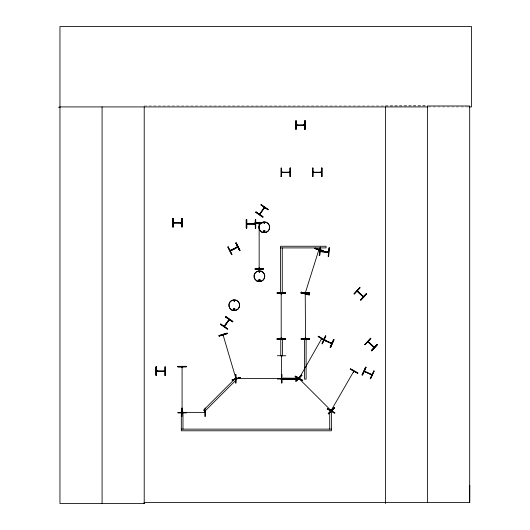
<?xml version="1.0" encoding="UTF-8"?>
<svg xmlns="http://www.w3.org/2000/svg" width="530" height="530" viewBox="0 0 530 530"><rect width="100%" height="100%" fill="white"/><g stroke="black" fill="none" stroke-linecap="round" stroke-linejoin="round"><path stroke-width="0.4" stroke-dasharray="2.65 1.99" d="M385.442 105.98L426.743 105.821M144.213 105.98L427.564 105.98M428.379 106.914L468.268 106.914"/><path stroke-width="0.79" d="M469.752 485.321L469.693 502.566L144.22 502.566L144.213 503.5L144.213 106.914M230.02 250.551L230.755 250.1L230.881 250.551M363.5 296.615L362.851 295.952L362.672 296.369M363.11 296.773L363.401 296.462M321.995 338.822L321.24 339.452L321.71 338.63M331.343 410.816L331.787 410.034M299.695 378.738C298.151 377.724 300.305 378.473 299.483 378.99L298.933 378.447L299.616 377.479M331.058 410.664L330.674 409.776L331.363 410.399M331.038 410.671L331.257 410.286M305.618 293.938L305.174 294.064L305.234 293.169M305.757 292.706L305.419 292.54M318.855 249.796L318.576 250.703L319.133 249.882M319.285 255.526L320.014 247.808L319.245 255.52L319.716 255.566L320.517 247.079M319.597 255.553L320.325 247.841M320.272 251.571L320.246 251.154L328.501 252.26M328.322 256.381L329.123 247.894M329.435 247.921L328.673 256.414L328.202 256.368L329.004 247.881L329.474 247.927M182.373 366.82L182.38 367.767L182.081 366.82M182.373 412.453C183.241 411.399 181.28 411.459 182.413 411.684M259.488 223.17L259.455 224.091M259.057 268.014L259.534 268.014M281.145 294.064L281.198 293.169M281.105 338.034L281.569 337.948L281.496 338.802M305.141 338.034C306.207 337.683 304.657 337.981 305.234 338.802M233.849 300.695C235.135 302.385 234.108 299.013 233.962 301.106M234.479 300.861L234.008 300.735L234.518 300.801M234.671 300.914L234.558 300.503M234.75 309.341L234.697 308.957M263.834 222.858C265.053 221.447 264.536 224.25 263.894 222.971M264.053 222.792L264.49 223.044L264.145 222.699M263.721 231.265C265.252 229.516 264.569 233.001 263.808 231.398M258.945 271.804C260.323 270.545 259.402 273.016 259.044 272.016M258.832 280.211C260.859 278.263 259.561 282.132 258.965 280.463M259.899 280.344L259.66 279.767M229.324 319.597L224.382 326.606L229.218 319.749M319.166 250.081L318.603 250.617L318.755 249.955M236.347 378.506L235.751 377.724L236.029 378.625M182.035 366.999L182.081 367.681L182.426 367.588M182.419 412.28L181.989 412.28M259.11 223.329L259.495 223.322M259.15 223.15L259.09 224.044L259.495 223.918M281.158 293.348L281.496 293.169M281.152 338.034L281.536 338.034M281.543 338.624L281.49 337.948M230.292 250.955L230.159 250.432M374.372 347.309C374.173 345.951 372.941 347.435 373.842 346.752M281.456 355.769L281.761 356.24L281.755 355.769M281.456 378.586L281.456 378.115L281.755 378.586M182.035 412.075L182.452 412.367M204.381 412.082L204.852 412.075M298.874 378.387L299.543 379.049M330.468 409.988L331.416 410.684M314.919 248.59L315.058 248.139L323.207 250.637L323.068 251.088L314.919 248.59L323.088 251.028M318.828 249.882L305.2 293.282L305.459 292.52M305.525 338.802L305.234 293.256L305.737 292.606M298.86 378.075L299.311 377.327L299.609 377.678M321.915 338.955L321.584 338.763M331.714 410.167L331.336 409.955M353.358 371.894L353.854 371.146M353.411 371.855L353.689 372.12L354.1 371.49M354.06 371.47L353.729 371.278M281.788 356.186L281.801 355.855M281.41 378.201L281.437 378.87M182.081 412.075L182.466 412.367L182.081 412.367L182.075 411.598M204.852 412.367L204.428 412.453L204.467 412.035M233.816 308.957C235.075 311.302 234.26 306.996 233.902 309.573M259.634 271.936L259.276 271.579L259.521 271.996M283.437 378.864L282.503 379.235M263.794 207.84L264.185 208.111L263.814 207.965M224.852 325.937L224.627 325.592L224.137 326.374M228.881 320.233L228.443 320.08L229.006 319.378M229.179 319.723L224.183 326.301L228.914 319.457M322.253 343.798L325.718 336.013M325.771 336.033L322.359 343.844L321.929 343.652L325.394 335.868L325.831 336.06M324.161 340.24L324.334 339.849M324.817 340.439L324.897 340.048L324.155 339.816M330.15 347.316L333.615 339.525L334.046 339.717L330.581 347.508L330.15 347.316L333.635 339.531M330.541 347.488L334.013 339.703M305.346 292.58L305.81 292.633L305.207 294.004M362.096 374.869L365.687 367.138M362.487 375.048L366.078 367.317L365.647 367.118L362.063 374.849L362.487 375.048L366.025 367.297M371.875 374.869L371.954 374.485M370.331 378.685L373.915 370.954L370.218 378.639L370.649 378.837L374.24 371.106L373.809 370.907M224.892 325.963L224.535 325.718M281.523 378.884L280.695 378.923L280.688 378.546M156.423 370.96L157.37 371.252L157.191 370.867M296.157 124.954L297.019 124.881L296.933 125.338M246.742 223.686L247.596 223.614L247.51 224.071M303.736 124.954L304.598 125.252M281.483 172.19L282.338 172.111L282.252 172.575M295.084 376.532L295.316 376.121L302.723 380.335L302.491 380.745L295.104 376.499M299.311 378.188L299.576 377.552M321.922 338.856L321.624 339.465M325.758 340.432L318.364 336.186L318.132 336.596L325.539 340.81L325.778 340.399M327.222 409.047L327.46 408.637L334.867 412.85L334.635 413.261L327.242 409.014M350.277 369.112L350.509 368.701L357.922 372.915L357.684 373.325L350.277 369.112L357.743 373.226M298.966 378.546L331.078 410.591L331.376 409.981M331.336 410.737L331.734 410.107M353.43 371.894L353.808 371.225L331.078 410.591M223.315 335.695L223.09 334.96L223.594 335.609M235.757 377.903L236.128 377.791M236.857 378.539L235.91 378.546L236.3 378.36M328.494 252.34L320.186 251.551M256.063 211.914L255.791 212.298L262.794 217.167L263.065 216.777L256.03 211.96M263.834 207.866L264.304 207.263M264.602 207.522L264.258 207.336L259.495 214.186L259.859 214.332M264.576 207.389L259.799 214.398M259.76 214.484L264.656 207.442M267.928 209.781L268.2 209.39L261.177 204.56L260.926 204.911L267.961 209.728M225.628 317.033L225.899 316.642L232.895 321.511L232.624 321.902L225.628 317.033L232.69 321.803M299.192 377.44L298.894 378.155M180.969 222.573L180.969 222.964M181.624 222.951L173.184 222.918M296.224 125.345L296.336 124.908M296.992 125.285L296.933 124.908M304.571 125.285L296.336 125.338M281.662 172.575L281.662 172.144M247.576 224.018L247.51 223.647M313.151 172.575C312.475 171.859 314.615 171.985 313.74 172.575M313.8 172.515L313.8 172.157M321.379 172.515L313.058 172.561M259.806 213.577C260.866 213.855 259.468 213.338 259.442 214.259M354.206 294.017L359.956 287.724M357.028 291.149C357.366 290.274 358.485 291.805 357.551 291.626M360.546 299.887L366.382 293.673M360.824 300.146L366.614 293.892L366.296 293.594L360.519 299.861L360.85 300.172L366.641 293.918M364.806 344.46L370.569 338.18L370.914 338.504M365.037 344.672L370.828 338.418L365.084 344.712L364.779 344.434M367.906 341.85L368.284 341.605M371.378 350.549L377.168 344.295L377.519 344.613L371.729 350.867L371.378 350.549L377.214 344.334M371.464 350.628L377.254 344.374M371.696 350.84L377.486 344.586M296.76 379.904L295.647 380.984L295.978 381.315L301.967 375.247L301.636 374.915L297.853 378.804M295.939 381.275L301.888 375.167M328.295 413.625L334.284 407.557M328.56 413.89L334.549 407.822L334.238 407.517L328.249 413.585L328.587 413.917L334.576 407.848M320.928 251.578L320.994 251.18L320.862 251.631M327.732 251.829L327.812 252.287L327.858 251.816M259.455 224.005L259.448 223.236M259.144 267.928C258.554 269.584 260.316 268.134 259.144 267.928L259.15 268.697L259.15 223.236L259.157 224.005M281.198 337.948L281.198 338.716L281.198 293.256L281.205 294.031L281.589 293.938L281.158 293.938M237.652 246.761L236.923 247.02L237.135 247.444M264.662 231.63L264.304 231.776M234.618 309.573L234.002 309.652M371.914 374.935L364.349 371.47M236.923 247.02L237.115 247.404M228.191 246.867L227.768 247.073L231.59 254.691M235.823 243.078L236.248 242.866L240.037 250.498L239.613 250.71L235.823 243.078L239.666 250.683M230.099 250.511L237.539 246.781M237.804 247.013L230.351 250.816M230.166 250.909L237.851 247.099M232.1 250.094L235.81 248.252M231.557 254.711L231.981 254.499L228.138 246.894M331.7 343.539L324.082 340.194M364.349 371.046L372.08 374.637M182.419 412.453L182.452 412.035M182.081 366.912L182.081 412.367L204.799 412.4L204.765 412.029M264.046 230.828L264.742 231.014M368.118 341.519L368.8 342.049L368.423 342.327M227.145 333.138L218.989 335.609L219.128 336.066L227.284 333.595L227.145 333.138L219.003 335.649M219.095 335.954L227.251 333.483M219.122 336.046L227.264 333.536M232.127 379.937L235.088 379.036M236.572 378.586L240.282 377.459M234.439 379.559L232.226 380.275L232.087 379.825L240.249 377.347L240.381 377.804L236.029 378.87L223.09 334.96M236.089 378.5L235.777 377.804M236.685 378.877L236.029 378.87M303.915 124.908L303.915 125.338M282.252 172.528L282.252 172.144M289.234 172.144L289.234 172.528M289.824 172.575L281.569 172.561M320.723 172.144L320.723 172.528M321.319 172.575L312.938 172.581M173.396 222.573L181.737 222.62M181.565 223.004L181.565 222.534M246.92 223.647L255.175 223.686L255.195 224.077M254.493 223.647L254.493 224.031M156.602 370.914L164.943 370.96M164.77 371.344L156.535 371.285M236.685 378.923L236.678 378.493M180.969 222.534L180.969 223.004M164.174 370.867C163.472 372.053 164.976 369.794 164.876 371.57M205.077 407.954L205.103 416.481M204.421 412.075L204.805 412.075M204.467 412.419L204.812 412.367M182.022 416.481L182.022 407.961L181.797 412.612M255.036 222.739L262.781 222.693L255.036 222.699L255.036 223.176L261.913 223.13M255.036 223.057L261.237 223.077M255.036 268.869L263.562 268.816M280.96 292.699L277.084 292.759L277.084 293.196L285.61 293.083M282.51 292.686L285.604 292.666L285.61 293.143M301.113 292.726L309.639 292.666L309.639 293.143L301.119 293.196L301.113 292.726L309.639 292.706M277.084 293.077L280.96 293.05M282.51 293.044L285.61 293.024M301.119 293.077L309.639 293.024M301.119 293.136L309.639 293.083M280.966 339.279L277.091 339.306L277.084 338.829L285.61 338.776L285.61 339.253L282.517 339.273M277.091 338.889L285.61 338.836L277.091 338.948M301.119 338.948L309.639 338.895M277.091 339.266L280.966 339.24M282.517 339.233L285.61 339.213M304.22 339.246L301.119 339.306L301.119 338.829L309.639 338.776L309.646 339.253M305.77 339.273L309.646 339.213M177.961 366.416L186.487 366.363M177.967 366.727L186.487 366.674L177.967 366.826L177.961 366.376L186.487 366.323L186.487 366.793L177.967 366.846M281.523 374.432L281.993 374.425L282.046 382.951L281.576 382.951L281.543 374.432L281.695 382.951M236.771 378.539L236.002 378.546L281.456 378.546L281.456 355.816M280.781 378.506L281.397 378.559M281.463 378.837L280.781 378.89M177.967 412.605L186.487 412.545M58.479 107.245L59.956 107.239M277.342 355.723L285.869 355.756M277.349 378.837L284.226 378.579M277.349 378.632L283.543 378.639M277.349 378.817L283.55 378.817M59.956 106.914L427.564 106.914M469.043 106.914L471.521 106.914L471.521 26.5L59.956 26.5L59.956 503.5L144.273 503.5L144.273 502.566M296.25 124.954L304.598 124.954M296.131 125.345L304.704 125.345M281.569 172.19L289.824 172.144M313.058 172.19L321.405 172.19L321.425 172.581M281.45 172.581L290.029 172.581M281.006 176.596L281.483 176.596M172.74 218.506L173.217 218.506L173.217 227.032L172.74 227.032L172.74 218.506L172.78 227.032M246.264 219.572L246.742 219.572L246.742 228.099L246.264 228.099L246.264 219.572L246.304 228.099M173.184 223.011L181.763 223.011M246.715 223.985L255.288 223.985M246.715 224.077L255.288 224.077M255.268 228.099L255.738 228.099L255.738 219.572L255.268 219.572L255.321 228.099M280.602 247.907L326.063 247.907L326.063 246.251L280.602 246.251L280.602 293.368L282.258 293.368L282.258 247.907M156.39 371.344L164.969 371.344M156.39 371.444L164.969 371.477M156.39 371.57L164.969 371.57M156.423 375.366L155.946 375.366L155.946 366.846L156.423 366.846L156.423 375.366L156.363 366.846M164.943 375.366L165.42 375.366M181.326 429.128L331.382 429.128M296.045 377.022L296.913 377.029M295.978 377.135L296.979 377.141M296.012 377.731L296.939 377.738M296.124 379.42L297.058 379.427M296.084 380.017L297.085 380.023M296.151 380.136L297.019 380.142M320.087 251.565L328.627 252.366M234.26 308.705L234.618 308.851M320.723 172.575L320.637 172.111L321.491 172.19M289.234 172.575L289.148 172.111L290.003 172.19M254.493 224.071L254.407 223.614L255.268 223.686M173.986 222.534L174.165 222.918L173.986 222.573M324.698 340.479L324.877 340.088M331.939 343.281L331.276 342.89L331.098 343.281M364.898 371.682L365.064 371.331M371.417 374.233L371.219 374.664L371.397 374.273M298.801 379.235L297.867 378.864M331.276 342.89L331.084 343.321M315.045 248.173L323.194 250.67M301.239 292.249L309.387 294.746M364.885 371.722L365.157 371.344M324.234 339.856L331.846 343.208M323.969 340.161L331.806 343.652M364.176 371.397L371.954 375.008M318.192 336.497L325.572 340.757M299.192 378.221L321.664 338.71L321.266 339.339M295.283 376.167L302.696 380.388M327.401 408.736L334.841 412.903M330.833 409.875L331.29 410.386M260.998 204.819L267.994 209.681M255.997 212.007L262.993 216.876M255.818 212.272L262.814 217.134M225.873 316.675L232.869 321.544M220.692 324.121L227.688 328.991M305.572 293.348L305.532 294.024M305.2 338.69L305.227 337.948M357.313 290.884L363.434 296.555M363.315 296.846L357.147 291.195M356.962 291.089L363.255 296.913M368.184 341.578L374.273 347.157M367.9 341.717L374.193 347.541M367.833 341.784L374.127 347.614M223.203 335.636L223.653 335.497M236.214 242.879L240.004 250.518M235.929 243.025L239.719 250.657M228.085 246.914L231.875 254.552M236.062 377.718L236.281 378.46M182.419 366.999L182.38 367.681M305.234 293.256L305.234 294.031M305.525 337.948L305.525 338.716M281.496 293.256L281.503 294.024M259.442 267.922L259.448 268.69M235.764 374.432L235.823 382.951M235.479 378.307L235.413 374.432L235.883 374.432L235.943 382.951L235.466 382.958L235.452 380.633M182.373 411.598L182.373 412.367M205.083 410.28L205.083 416.481M469.693 502.566L469.693 105.98L427.564 105.98L427.564 502.566M385.442 106.914L385.442 503.5M329.726 429.128L329.726 412.082L331.382 412.082L331.382 430.784L181.326 430.784L181.326 412.082L182.982 412.082L182.982 429.128M321.929 168.076L321.929 176.596M321.611 168.076L321.611 176.596M312.852 168.076L312.852 176.596M305.114 120.84L305.114 129.366M304.743 120.84L304.743 129.366M296.045 120.84L296.045 129.366M290.44 168.076L290.44 176.596M290.062 168.076L290.062 176.596M281.364 168.076L281.364 176.596L281.463 168.076L281.006 168.076L281.046 176.596M255.381 219.572L255.381 228.099M246.682 219.572L246.722 228.099M246.622 219.572L246.622 228.099M181.856 218.506L181.856 227.032M173.158 218.506L173.197 227.032M165.38 375.366L165.42 366.846L164.943 366.846L165.002 375.366L165.062 366.846M156.304 366.846L156.304 375.366M155.986 366.846L155.986 375.366M102.085 106.914L102.085 503.5M283.57 378.115L283.57 379.049L297.734 378.963L297.741 378.215L283.57 378.115M301.272 292.136L301.133 292.593L309.281 295.091L309.421 294.634L301.272 292.136M220.758 324.029L220.487 324.413L227.483 329.282L227.754 328.898L220.758 324.029M359.698 287.479L353.934 293.766L354.252 294.057L360.042 287.803L359.698 287.479M235.718 378.003L203.573 410.147L204.746 411.32L236.89 379.175L235.718 378.003M263.562 268.756L255.036 268.809L255.043 269.286L263.562 269.227L263.562 268.756M186.487 412.433L177.967 412.486L177.967 412.956L186.494 412.903L186.487 412.433M296.157 120.84L295.687 120.84L295.727 129.366L296.157 129.366L296.104 120.84M305.154 120.84L304.684 120.84L304.684 129.366L305.154 129.366L305.154 120.84M290.48 168.076L290.003 168.076L290.003 176.596L290.48 176.596L290.48 168.076M312.972 168.076L312.495 168.076L312.534 176.596L312.972 176.596L312.912 168.076M321.968 168.076L321.491 168.076L321.491 176.596L321.968 176.596L321.968 168.076M182.214 218.506L181.737 218.506L181.757 227.032L182.214 227.032L182.214 218.506M282.437 338.71L280.774 338.71L280.774 355.756L282.437 355.756L282.437 338.71M306.108 338.71L304.452 338.71L304.452 379.109L306.108 379.109L306.108 338.71M298.986 378.864L282.318 378.864L282.318 379.235L298.986 379.235L298.986 378.864M263.887 231.981A0.828 0.828 0 0 0 265.126 231.265A0.828 0.828 0 0 0 263.887 230.55A0.828 0.828 0 0 0 263.887 231.981M261.641 231.888A5.32 5.32 0 0 0 269.618 227.284A5.32 5.32 0 0 0 261.641 222.679A5.32 5.32 0 0 0 261.641 231.888M261.608 231.954A5.393 5.393 0 0 0 269.69 227.284A5.393 5.393 0 0 0 261.608 222.613A5.393 5.393 0 0 0 261.608 231.954M233.876 309.878A0.768 0.768 0 0 0 235.028 309.215A0.768 0.768 0 0 0 233.876 308.546A0.768 0.768 0 0 0 233.876 309.878M231.603 309.831A5.32 5.32 0 0 0 239.573 305.227A5.32 5.32 0 0 0 231.603 300.623A5.32 5.32 0 0 0 231.603 309.831M231.564 309.898A5.393 5.393 0 0 0 239.653 305.227A5.393 5.393 0 0 0 231.564 300.563A5.393 5.393 0 0 0 231.564 309.898M258.998 280.926A0.828 0.828 0 0 0 260.237 280.211A0.828 0.828 0 0 0 258.998 279.495A0.828 0.828 0 0 0 258.998 280.926M256.712 280.893A5.393 5.393 0 0 0 264.801 276.229A5.393 5.393 0 0 0 256.712 271.559A5.393 5.393 0 0 0 256.712 280.893M256.758 280.814A5.293 5.293 0 0 0 264.702 276.229A5.293 5.293 0 0 0 256.758 271.645A5.293 5.293 0 0 0 256.758 280.814"/></g></svg>
